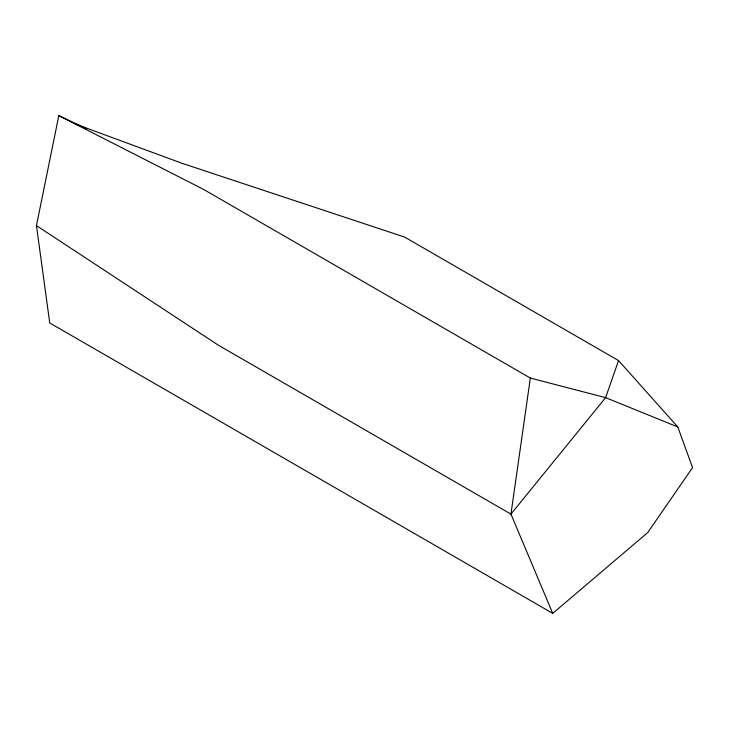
<?xml version="1.0" encoding="UTF-8"?>
<svg xmlns="http://www.w3.org/2000/svg" width="729" height="729" viewBox="0 0 729 729"><rect width="100%" height="100%" fill="white"/><g stroke="black" fill="none" stroke-linecap="round" stroke-linejoin="round"><path stroke-width="1.09" d="M552.737 613.362L49.736 322.956L36.45 225.607L58.821 115.638L203.464 189.34L530.347 378.059L510.938 514.109L552.737 613.362L647.762 532.525L692.55 467.635L677.788 426.948L618.547 360.582L404.668 237.098L181.521 163.123L74.841 123.802M618.547 360.582L605.608 397.642L510.938 514.109L218.299 345.163L36.45 225.607M530.347 378.059L605.608 397.642L677.788 426.948M58.821 115.638L86.578 128.751"/></g></svg>
